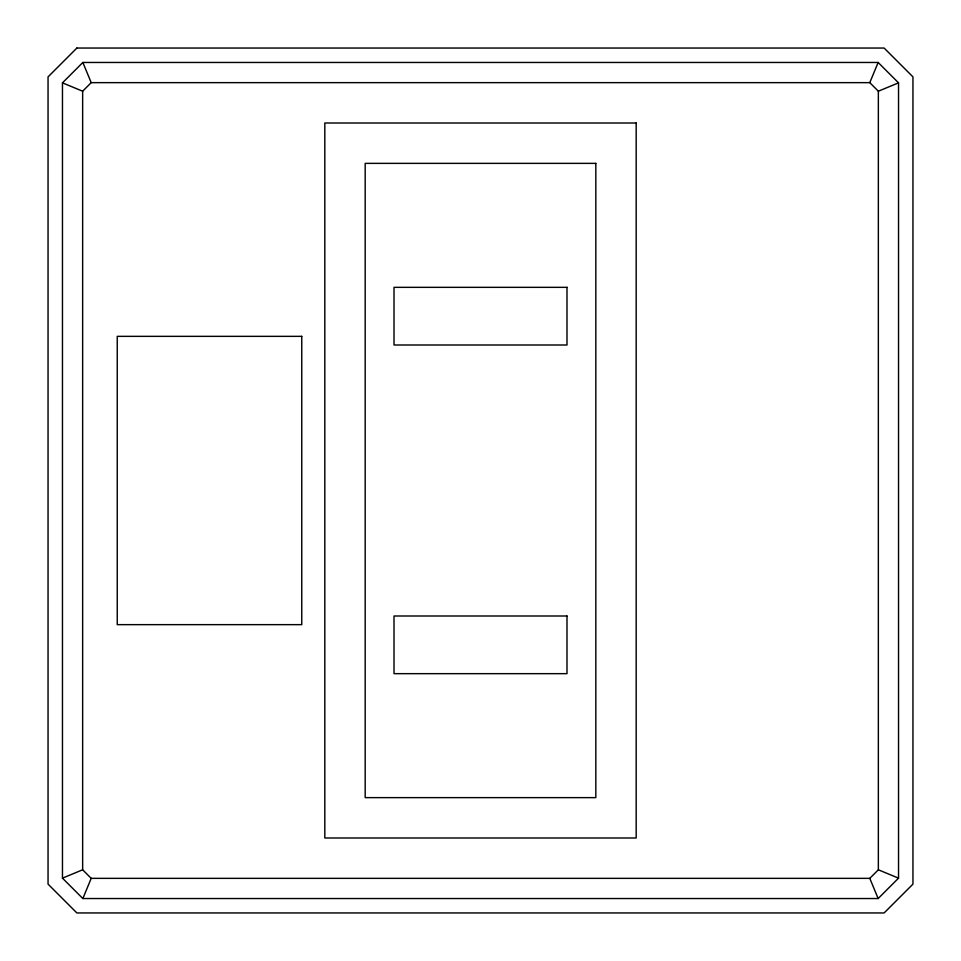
<?xml version="1.0" encoding="UTF-8"?>
<svg xmlns="http://www.w3.org/2000/svg" width="961" height="961" viewBox="0 0 961 961"><rect width="100%" height="100%" fill="white"/><g stroke="black" fill="none" stroke-linecap="round" stroke-linejoin="round"><path stroke-width="1.44" d="M82.85 898.535L878.15 898.535L898.535 878.15L898.535 82.85L878.15 62.465L82.85 62.465L62.465 82.85L62.465 878.15L82.85 898.535L91.211 878.354L869.789 878.354L878.354 869.789L878.354 91.211L869.789 82.646L91.211 82.646L82.646 91.211L82.646 869.789L91.211 878.354M869.789 82.646L878.15 62.465M878.354 91.211L898.535 82.85M62.465 878.15L82.646 869.789M62.465 82.85L82.646 91.211M878.354 869.789L898.535 878.15M869.789 878.354L878.15 898.535M82.85 62.465L91.211 82.646M76.88 48.05L48.05 76.88L48.05 884.12L76.88 912.95L884.12 912.95L912.95 884.12L912.95 76.88L884.12 48.05L76.88 48.05M636.182 123.008L324.818 123.008L324.818 837.992L636.182 837.992L636.182 123.008M595.82 163.37L365.18 163.37L365.18 797.63L595.82 797.63L595.82 163.37M566.99 287.339L394.01 287.339L394.01 344.999L566.99 344.999L566.99 287.339M301.754 336.35L117.242 336.35L117.242 624.65L301.754 624.65L301.754 336.35M566.99 616.001L394.01 616.001L394.01 673.661L566.99 673.661L566.99 616.001"/></g></svg>
